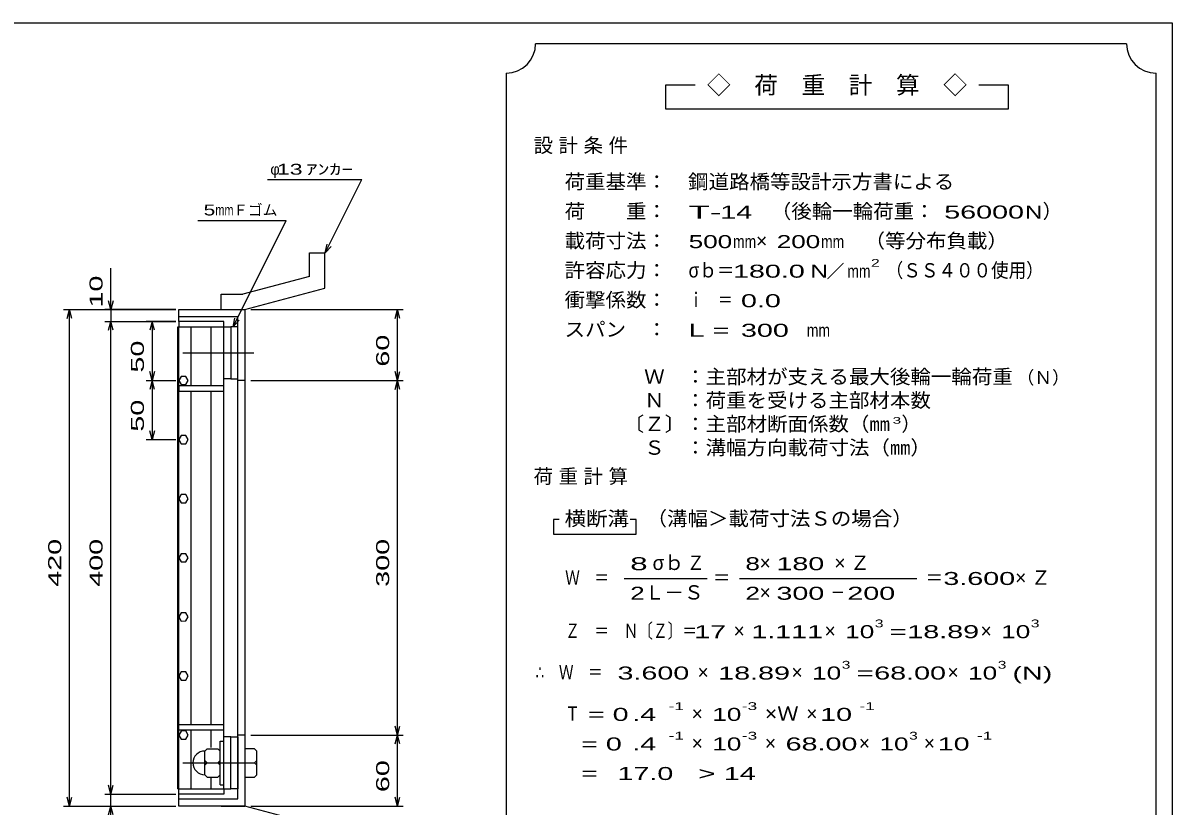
# Model space of a CAD drawing. Units: millimetres, scale not verified. Extents: x -910 to 866, y -641 to 527.
# Drawn here: x -107 to 866, y -136 to 527 of the extents above; entities that cross this region are included whole.
import ezdxf
from ezdxf.enums import TextEntityAlignment as Align

# ---------------------------------------------------------------- set-up
doc = ezdxf.new("R2010")
doc.units = ezdxf.units.MM
doc.header["$LTSCALE"] = 5
doc.linetypes.add('CHAIN', pattern=[18.5, 12, -1.5, 3.5, -1.5])
for name, color, linetype, lineweight in [('0_2', 150, 'Continuous', 25), ('16', 3, 'Continuous', 25), ('19', 6, 'Continuous', 25), ('22', 4, 'Continuous', 25), ('24', 2, 'Continuous', 25)]:
    doc.layers.add(name, color=color, linetype=linetype, lineweight=lineweight)
doc.styles.add('ベクトル', font='')
doc.styles.get('ベクトル').set_extended_font_data('ベクトル')

msp = doc.modelspace()

# ---------------------------------------------------------------- linework, layer by layer
at = {"layer": '0_2'}
for p, q in [((-864.5, 526.75), (865.5, 526.75)), ((865.5, 526.75), (865.5, -573.25))]:
    msp.add_line(p, q, dxfattribs=at)
at = {"layer": '16'}
for p, q in [((63, 274.25), (25, 274.25)), ((25, 274.25), (25, 269.75)), ((63, 269.75), (63, 274.25)), ((24.3, -121.25), (24.3, 269.75)), ((24.3, 269.75), (25, 269.75)), ((25, 269.75), (63, 269.75)), ((25, -121.25), (25, 269.75)), ((25, 269.75), (63, 269.75)), ((35.5, 219.75), (35.5, 269.75)), ((52.5, 219.75), (52.5, 269.75)), ((63, -121.25), (63, 269.75)), ((63, 269.75), (69, 269.75)), ((69, 269.75), (69, 225.75)), ((75, 269.75), (69, 269.75)), ((75, 225.75), (75, 269.75)), ((26.976, 227.7), (25, 224.222)), ((25, 224.222), (27.024, 220.772)), ((30.976, 227.728), (26.976, 227.7)), ((33, 224.25), (30.976, 227.728)), ((31.024, 220.8), (33, 224.278)), ((69, 225.75), (63, 225.75)), ((69, 225.75), (75, 225.75)), ((25, 219.75), (25, 215.25)), ((63, 219.75), (25, 219.75)), ((25, 215.25), (63, 215.25)), ((27.024, 220.772), (31.024, 220.8)), ((35.5, -66.75), (35.5, 215.25)), ((52.5, -66.75), (52.5, 215.25)), ((63, 215.25), (63, 219.75)), ((26.976, 177.7), (25, 174.222)), ((30.976, 177.728), (26.976, 177.7)), ((33, 174.25), (30.976, 177.728)), ((25, 174.222), (27.024, 170.772)), ((27.024, 170.772), (31.024, 170.8)), ((31.024, 170.8), (33, 174.278)), ((26.976, 127.7), (25, 124.222)), ((30.976, 127.728), (26.976, 127.7)), ((33, 124.25), (30.976, 127.728)), ((25, 124.222), (27.024, 120.772)), ((27.024, 120.772), (31.024, 120.8)), ((31.024, 120.8), (33, 124.278)), ((26.976, 77.7), (25, 74.222)), ((25, 74.222), (27.024, 70.772)), ((30.976, 77.728), (26.976, 77.7)), ((27.024, 70.772), (31.024, 70.8)), ((33, 74.25), (30.976, 77.728)), ((31.024, 70.8), (33, 74.278)), ((26.976, 27.7), (25, 24.222)), ((25, 24.222), (27.024, 20.772)), ((30.976, 27.728), (26.976, 27.7)), ((27.024, 20.772), (31.024, 20.8)), ((33, 24.25), (30.976, 27.728)), ((31.024, 20.8), (33, 24.278)), ((26.976, -22.3), (25, -25.778)), ((25, -25.778), (27.024, -29.228)), ((30.976, -22.272), (26.976, -22.3)), ((33, -25.75), (30.976, -22.272)), ((31.024, -29.2), (33, -25.722)), ((27.024, -29.228), (31.024, -29.2)), ((25, -71.25), (25, -66.75)), ((25, -66.75), (63, -66.75)), ((63, -71.25), (63, -66.75)), ((25, -71.25), (63, -71.25)), ((26.976, -72.3), (25, -75.778)), ((25, -75.778), (27.024, -79.228)), ((30.976, -72.272), (26.976, -72.3)), ((33, -75.75), (30.976, -72.272)), ((31.024, -79.2), (33, -75.722)), ((35.5, -121.25), (35.5, -71.25)), ((52.5, -86.25), (52.5, -71.25)), ((69, -77.25), (63, -77.25)), ((69, -121.25), (69, -77.25)), ((69, -77.25), (75, -77.25)), ((75, -77.25), (75, -121.25)), ((27.024, -79.228), (31.024, -79.2)), ((47, -89.25), (49, -87.25)), ((49, -87.25), (58, -87.25)), ((60, -89.25), (58, -87.25)), ((60, -117.75), (60, -80.75)), ((60, -80.75), (63, -80.75)), ((63, -117.75), (63, -80.75)), ((47, -109.25), (47, -89.25)), ((49, -99.25), (47, -97.25)), ((49, -99.25), (47, -101.25)), ((49, -99.25), (58, -99.25)), ((58, -99.25), (60, -97.25)), ((60, -101.25), (58, -99.25)), ((47, -109.25), (49, -111.25)), ((49, -111.25), (58, -111.25)), ((52.5, -121.25), (52.5, -112.25)), ((58, -111.25), (60, -109.25)), ((24.3, -121.25), (25, -121.25)), ((25, -121.25), (63, -121.25)), ((25, -125.75), (25, -121.25)), ((25, -121.25), (63, -121.25)), ((63, -125.75), (25, -125.75)), ((60, -117.75), (63, -117.75)), ((63, -121.25), (63, -125.75)), ((63, -121.25), (69, -121.25)), ((75, -121.25), (69, -121.25))]:
    msp.add_line(p, q, dxfattribs=at)
at = {"layer": '16', "linetype": 'CHAIN'}
for p, q in [((28.5, 247.75), (94.5, 247.75)), ((28.5, -99.25), (94.5, -99.25))]:
    msp.add_line(p, q, dxfattribs=at)
at = {"layer": '16'}
msp.add_arc((47, -99.25), 10, 90, 270, dxfattribs=at)
at = {"layer": '19'}
for p, q in [((135.61, 332.37), (148.61, 332.37)), ((135.61, 312.35), (135.61, 332.37)), ((148.61, 302.37), (148.61, 332.37)), ((135.61, 312.35), (79.28, 297.26)), ((81, 284.25), (148.61, 302.37)), ((60.99, 297.26), (79.28, 297.26)), ((60.99, 284.26), (60.99, 297.26)), ((25, 274.25), (25, 284.25)), ((25, 284.25), (81, 284.25)), ((61, 284.25), (81, 284.25)), ((81, 284.25), (81, -135.75)), ((75, 278.25), (25, 278.25)), ((75, -129.75), (75, 278.25)), ((81, 224.25), (75, 224.25)), ((81, -75.75), (75, -75.75)), ((89, -87.25), (81, -87.25)), ((81, -87.25), (81, -111.25)), ((91, -89.25), (89, -87.25)), ((91, -109.25), (91, -89.25)), ((81, -99.25), (89, -99.25)), ((91, -97.25), (89, -99.25)), ((89, -99.25), (91, -101.25)), ((81, -111.25), (89, -111.25)), ((89, -111.25), (91, -109.25)), ((25, -135.75), (25, -125.75)), ((25, -129.75), (75, -129.75)), ((81, -135.75), (25, -135.75)), ((61, -135.75), (81, -135.75)), ((148.61, -153.87), (81, -135.75))]:
    msp.add_line(p, q, dxfattribs=at)
at = {"layer": '22'}
for p, q in [((100, 394.25), (180, 394.25)), ((149, 332.25), (180, 394.25)), ((41, 359.75), (116, 359.75)), ((71, 269.75), (116, 359.75)), ((149, 332.25), (150.5, 339.55)), ((149, 332.25), (154, 337.75)), ((-32.5, 284.25), (-32.5, 319.25)), ((-32.5, 284.25), (-34.5, 291.75)), ((-30.5, 291.75), (-32.5, 284.25)), ((-72.5, 284.25), (22.5, 284.25)), ((-69.5, 276.75), (-67.5, 284.25)), ((-65.5, 276.75), (-67.5, 284.25)), ((-67.5, -135.75), (-67.5, 284.25)), ((22.5, 284.25), (-37.5, 284.25)), ((-32.5, 284.25), (-32.5, 274.25)), ((86, 284.25), (215, 284.25)), ((208, 276.75), (210, 284.25)), ((212, 276.75), (210, 284.25)), ((210, 224.25), (210, 284.25)), ((-37.5, 274.25), (22.5, 274.25)), ((-34.5, 266.75), (-32.5, 274.25)), ((-30.5, 266.75), (-32.5, 274.25)), ((-32.5, -125.75), (-32.5, 274.25)), ((22.5, 274.25), (-2.5, 274.25)), ((2.5, 274.25), (0.5, 266.75)), ((4.5, 266.75), (2.5, 274.25)), ((2.5, 274.25), (2.5, 224.25)), ((71, 269.75), (72.5, 277.05)), ((71, 269.75), (76, 275.25)), ((-2.5, 224.25), (22.5, 224.25)), ((2.5, 224.25), (0.5, 231.75)), ((2.5, 224.25), (0.5, 216.75)), ((4.5, 231.75), (2.5, 224.25)), ((4.5, 216.75), (2.5, 224.25)), ((2.5, 224.25), (2.5, 174.25)), ((86, 224.25), (215, 224.25)), ((210, 224.25), (208, 231.75)), ((208, 216.75), (210, 224.25)), ((210, 224.25), (212, 231.75)), ((212, 216.75), (210, 224.25)), ((210, -75.75), (210, 224.25)), ((2.5, 174.25), (0.5, 181.75)), ((4.5, 181.75), (2.5, 174.25)), ((-2.5, 174.25), (22.5, 174.25)), ((86, -75.75), (215, -75.75)), ((210, -75.75), (208, -68.25)), ((208, -83.25), (210, -75.75)), ((210, -75.75), (212, -68.25)), ((212, -83.25), (210, -75.75)), ((210, -135.75), (210, -75.75)), ((-37.5, -125.75), (22.5, -125.75)), ((-32.5, -125.75), (-34.5, -118.25)), ((-32.5, -125.75), (-30.5, -118.25)), ((-32.5, -135.75), (-32.5, -125.75)), ((-72.5, -135.75), (22.5, -135.75)), ((-67.5, -135.75), (-69.5, -128.25)), ((-67.5, -135.75), (-65.5, -128.25)), ((-37.5, -135.75), (22.5, -135.75)), ((-34.5, -143.25), (-32.5, -135.75)), ((-30.5, -143.25), (-32.5, -135.75)), ((-32.5, -170.75), (-32.5, -135.75)), ((86, -135.75), (215, -135.75)), ((210, -135.75), (208, -128.25)), ((210, -135.75), (212, -128.25))]:
    msp.add_line(p, q, dxfattribs=at)
at = {"layer": '24', "color": 4}
for p, q in [((827, 509.25), (327, 509.25)), ((302, 484.25), (302, -290.75)), ((852, -290.75), (852, 484.25)), ((462, 474.25), (437, 474.25)), ((437, 474.25), (437, 454.25)), ((727, 474.25), (702, 474.25)), ((727, 454.25), (727, 474.25)), ((437, 454.25), (727, 454.25)), ((347, 106.75), (342, 106.75)), ((342, 106.75), (342, 94.25)), ((412, 106.75), (407, 106.75)), ((412, 94.25), (412, 106.75)), ((342, 94.25), (412, 94.25)), ((402, 56.75), (472, 56.75)), ((499.5, 56.75), (649.5, 56.75))]:
    msp.add_line(p, q, dxfattribs=at)
for centre, start, end in [((302, 509.25), 270, 0), ((852, 509.25), 180, 270)]:
    msp.add_arc(centre, 25, start, end, dxfattribs=at)

# ---------------------------------------------------------------- texts
at = {"layer": '22', "color": 2, "style": 'ベクトル'}
for s, p in [('φ', (102.5, 403)), ('Ｆゴム', (71, 368.5))]:
    msp.add_text(s, height=9.164, dxfattribs=at).set_placement(p, align=Align.MIDDLE_LEFT)
for s, width, p in [(' 13 ', 1.6, (102.5, 403)), ('ｱﾝｶｰ', 1.6, (132.5, 403)), ('5', 1.45, (46, 368.5)), ('mm', 0.75, (56, 368.5))]:
    msp.add_text(s, height=9.164, dxfattribs=dict(at, width=width)).set_placement(p, align=Align.MIDDLE_LEFT)
at = {"layer": '22', "color": 2, "style": 'ベクトル', "width": 1.65}
for s, p in [(' 10 ', (-45, 279.25)), (' 50 ', (-10, 224.25)), (' 60 ', (197.5, 229.25)), (' 50 ', (-10, 174.25)), (' 420 ', (-80, 43)), (' 400 ', (-45, 43)), (' 300 ', (197.5, 43)), (' 60 ', (197.5, -130.75))]:
    msp.add_text(s, height=11, rotation=90, dxfattribs=at).set_placement(p, align=Align.MIDDLE_LEFT)
at = {"layer": '24', "style": 'ベクトル'}
for s, height, p in [('◇\u3000荷\u3000重\u3000計\u3000算\u3000◇', 14.66, (472, 474.25)), ('）', 12.1, (756, 367.5)), ('×', 12.1, (513.5, 342.5)), ('／', 11, (573.25, 316.75)), ('（Ｎ）', 11, (734, 226.75)), ('）', 12.1, (636.5, 187.5)), ('σｂ', 12.1, (426, 70)), ('×', 12.1, (516.5, 70)), ('Ｌ－Ｓ', 12.1, (419.5, 45)), ('×', 12.1, (516.5, 45)), ('×', 12.1, (494.5, 12.5)), ('×', 12.1, (571.5, 12.5)), ('×', 12.1, (703.5, 12.5)), ('×', 12.1, (464, -22.5)), ('×', 12.1, (543.5, -22.5)), ('×', 12.1, (675.5, -22.5)), ('×', 12.1, (459, -57.5)), ('×', 12.1, (556, -57.5)), ('×', 12.1, (459, -82.5)), ('×', 12.1, (521, -82.5)), ('×', 12.1, (600.5, -82.5)), ('×', 12.1, (655.5, -82.5))]:
    msp.add_text(s, height=height, dxfattribs=at).set_placement(p, align=Align.MIDDLE_LEFT)
for s, height, width, p in [('荷重基準：\u3000', 12.1, 1.05, (351.5, 392.5)), ('鋼道路橋等設計示方書による', 12.1, 1.05, (456, 392.5)), ('荷\u3000\u3000重：\u3000', 12.1, 1.05, (351.5, 367.5)), ('T-', 11, 2, (456.5, 366.75)), (' 14 ', 11, 1.65, (476.5, 366.75)), ('（後輪一輪荷重：', 12.1, 1.05, (526, 367.5)), (' 56000', 11, 1.65, (666, 366.75)), ('N', 11, 1.4, (741, 366.75)), ('載荷寸法：\u3000', 12.1, 1.05, (351.5, 342.5)), ('\u3000（等分布負載）', 12.1, 1.05, (588, 342.5)), ('500', 11, 1.5, (456.5, 341.75)), ('mm', 11, 0.8, (494, 341.75)), ('200', 11, 1.5, (531, 341.75)), ('mm', 11, 0.8, (568.5, 341.75)), ('許容応力：\u3000', 12.1, 1.05, (351.5, 317.5)), ('σｂ＝', 12.1, 0.9, (456.5, 317.5)), ('180.0', 11, 1.65, (494, 316.75)), ('N', 11, 1.4, (559.5, 316.75)), ('2', 6.598, 1.5, (610.75, 323.75)), ('（ＳＳ４００使用）', 12.1, 0.9, (623.25, 317.5)), ('mm', 11, 0.8, (590.75, 316.75)), ('衝撃係数：\u3000', 12.1, 1.05, (351.5, 292.5)), ('ｉ\u3000＝', 12.1, 0.75, (456.5, 292.5)), (' 0.0', 11, 1.65, (494, 291.75)), ('スパン\u3000：\u3000', 12.1, 1.05, (351.5, 267.5)), (' 300 ', 11, 1.65, (494, 266.75)), ('L =', 11, 1.65, (456.5, 266.75)), ('mm', 11, 0.8, (556.5, 266.75)), ('\u3000Ｗ\u3000：主部材が支える最大後輪一輪荷重', 12.1, 1.05, (401.5, 227.5)), ('\u3000Ｎ\u3000：荷重を受ける主部材本数', 12.1, 1.05, (401.5, 207.5)), ('〔Ｚ〕：主部材断面係数（㎜', 12.1, 1.05, (401.5, 187.5)), ('3', 5.499, 1.8, (629, 190.5)), ('\u3000Ｓ\u3000：溝幅方向載荷寸法（㎜）', 12.1, 1.05, (401.5, 167.5)), ('横断溝', 12.1, 1.1, (351.5, 107.5)), ('\u3000（溝幅＞載荷寸法Ｓの場合）', 12.1, 1.05, (403.5, 107.5)), ('8', 11, 1.8, (407, 69.25)), ('Ｚ', 12.1, 0.9, (455, 70)), ('8', 11, 1.5, (504.5, 69.25)), (' 180 ', 11, 1.65, (524, 69.25)), ('Ｗ\u3000＝', 12.1, 0.75, (352, 57.5)), ('＝', 12.1, 0.9, (477, 57.5)), ('＝', 12.1, 0.9, (657, 57.5)), ('3.600', 11, 1.65, (672, 56.75)), ('2', 11, 1.5, (407, 44.25)), ('2', 11, 1.5, (504.5, 44.25)), (' 300 ', 11, 1.65, (524, 44.25)), (' 200 ', 11, 1.65, (584, 44.25)), ('－', 12.1, 0.75, (576.5, 45)), ('Ｚ\u3000＝\u3000Ｎ〔Ｚ〕＝', 12.1, 0.75, (352, 12.5)), ('3', 6.598, 1.5, (614, 18.75)), ('3', 6.598, 1.5, (746, 18.75)), (' 17 ', 11, 1.65, (454.5, 11.75)), ('1.111', 11, 1.65, (509.5, 11.75)), ('10', 11, 1.5, (589, 11.75)), ('=', 11, 1.7, (626.5, 11.75)), ('18.89', 11, 1.65, (641.5, 11.75)), ('10', 11, 1.5, (721, 11.75)), ('∴\u3000Ｗ\u3000＝', 12.1, 0.75, (327, -22.5)), (' 3.600', 11, 1.65, (389.5, -23.25)), ('18.89', 11, 1.65, (481.5, -23.25)), ('10', 11, 1.5, (561, -23.25)), ('3', 6.598, 1.5, (586, -16.25)), ('68.00', 11, 1.65, (613.5, -23.25)), ('10', 11, 1.5, (693, -23.25)), ('3', 6.598, 1.5, (718, -16.25)), ('(N)', 11, 1.65, (730.5, -23.25)), ('=', 11, 1.7, (598.5, -23.25)), ('-1', 6.598, 1.65, (439.5, -51.25)), ('-3', 6.598, 1.65, (501.5, -51.25)), ('-1', 6.598, 1.65, (601, -51.25)), ('Ｔ', 12.1, 0.75, (352, -57.5)), (' = 0', 11, 1.65, (364.5, -58.25)), (' .4 ', 11, 1.65, (402, -58.25)), ('10', 11, 1.5, (476.5, -58.25)), ('×Ｗ', 12.1, 1.1, (521, -57.5)), (' 10 ', 11, 1.65, (561, -58.25)), ('  = 0', 11, 1.65, (352, -83.25)), (' .4 ', 11, 1.65, (402, -83.25)), ('-1', 6.598, 1.65, (439.5, -76.25)), ('10', 11, 1.5, (476.5, -83.25)), ('-3', 6.598, 1.65, (501.5, -76.25)), ('68.00', 11, 1.65, (538.5, -83.25)), ('10', 11, 1.5, (618, -83.25)), ('3', 6.598, 1.5, (643, -76.25)), (' 10 ', 11, 1.65, (660.5, -83.25)), ('-1', 6.598, 1.65, (700.5, -76.25)), ('  =', 11, 1.65, (352, -108.25)), (' 17.0', 11, 1.65, (389.5, -108.25)), ('>', 11, 1.7, (464.5, -108.25)), (' 14 ', 11, 1.65, (479.5, -108.25))]:
    msp.add_text(s, height=height, dxfattribs=dict(at, width=width)).set_placement(p, align=Align.MIDDLE_LEFT)
at = {"layer": '24', "char_height": 12.1, "attachment_point": 4, "style": 'ベクトル'}
for s, insert in [('\\T1.28;設計条件', (325.25, 422.5)), ('\\T1.28;荷重計算', (325.25, 142.5)), ('\\T1.42;×Ｚ', (579.75, 70)), ('\\T1.42;×Ｚ', (732.75, 57.5))]:
    msp.add_mtext(s, dxfattribs=dict(at, insert=insert))

doc.saveas('drawing.dxf')
